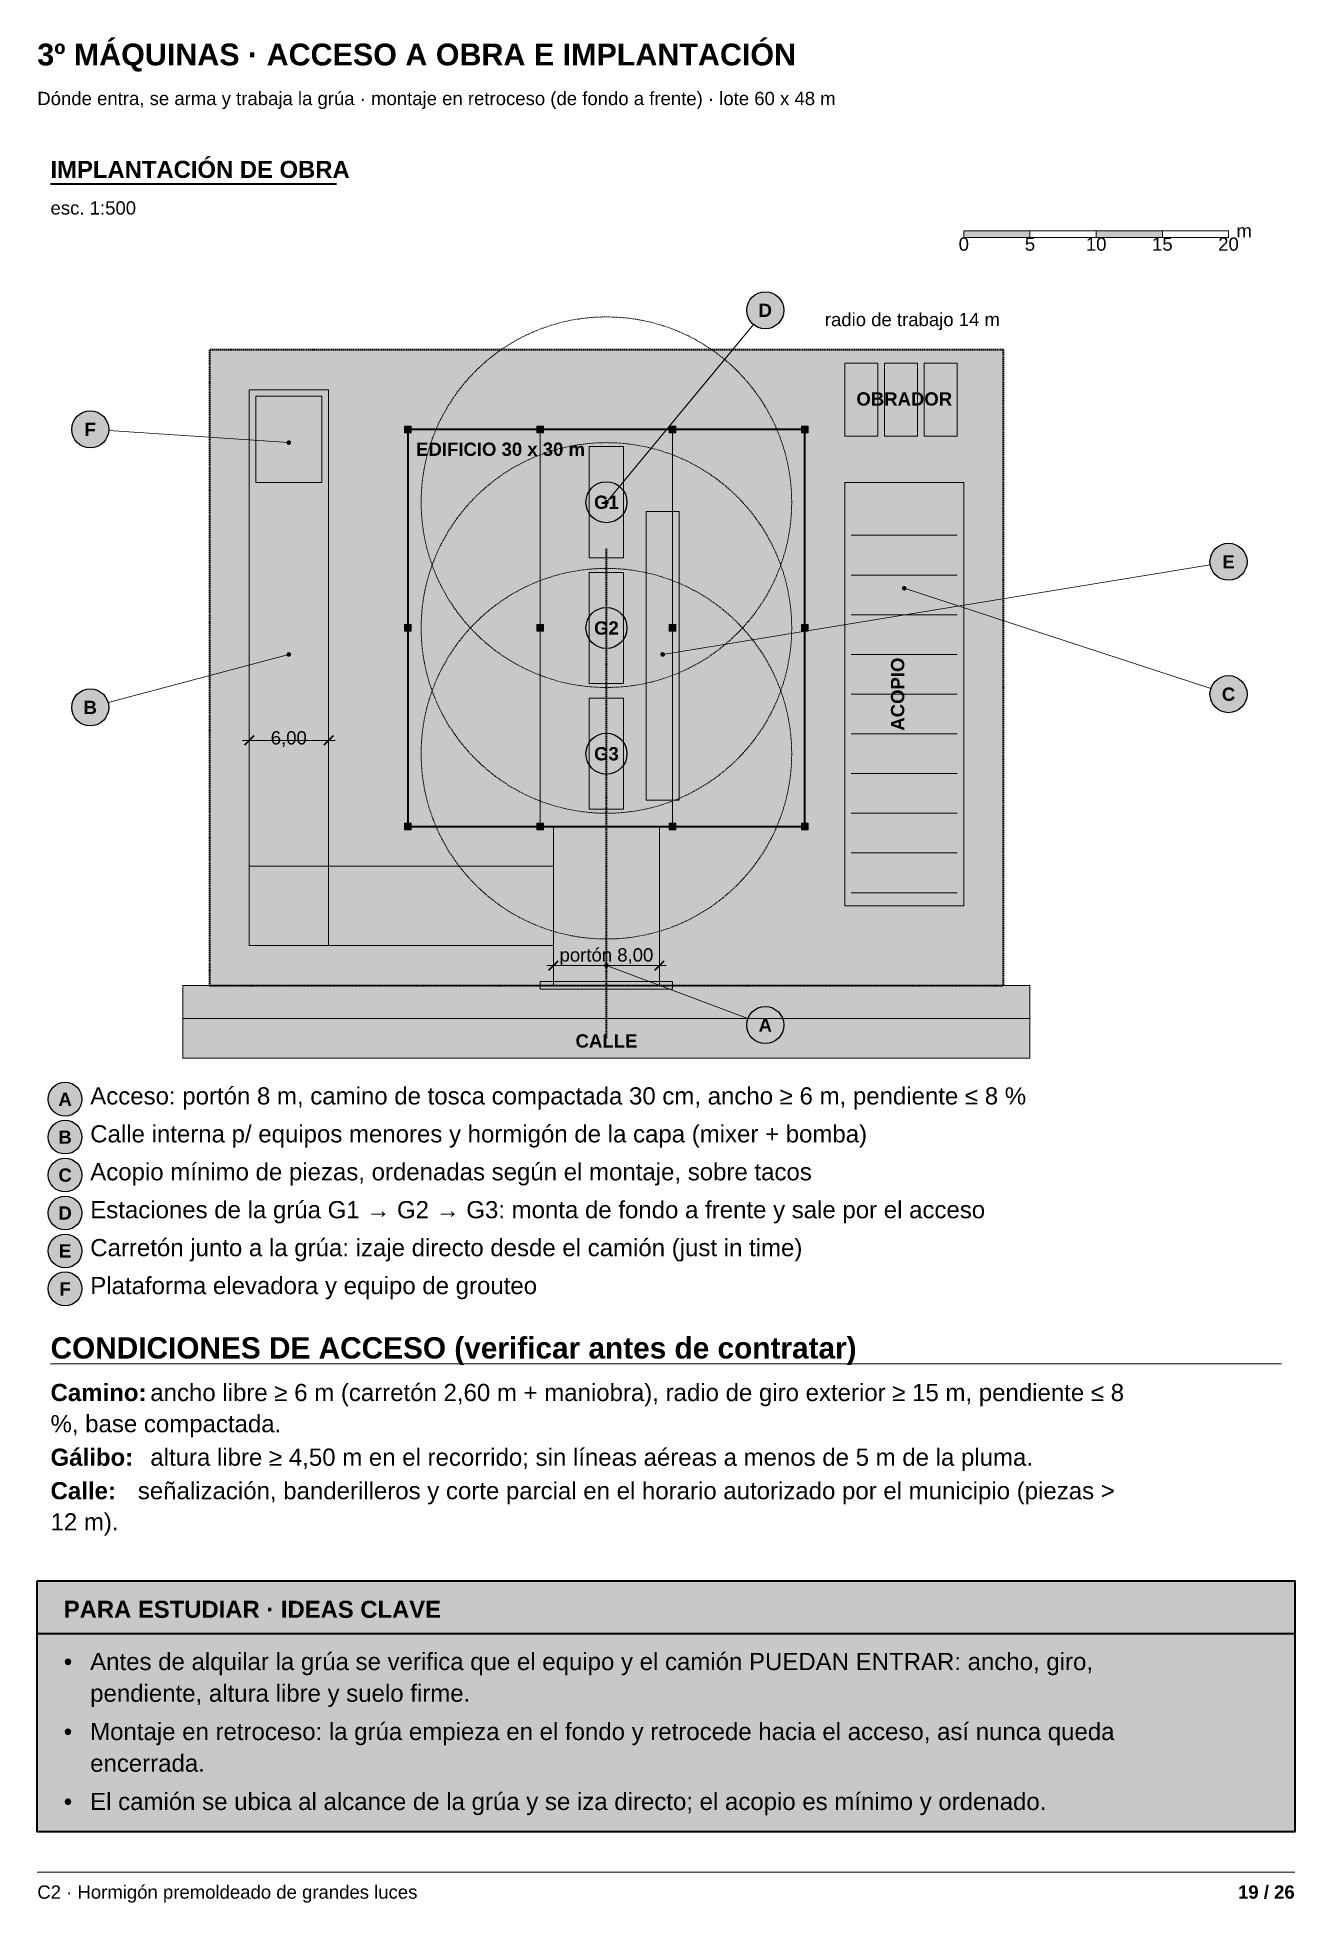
# Model space of a CAD drawing. Header units: millimetres. Extents: x 10 to 200, y 4 to 286.
import ezdxf
from ezdxf.enums import TextEntityAlignment as Align

# ---------------------------------------------------------------- set-up
doc = ezdxf.new("R2010")
doc.units = ezdxf.units.MM
doc.linetypes.add('DASHED', pattern=[1.524, 1.27, -0.254])
for name, color, linetype in [('CONTORNOS', 7, 'Continuous'), ('CONTORNOS-RELLENO', 9, 'Continuous'), ('COTAS', 7, 'Continuous'), ('COTAS-RELLENO', 9, 'Continuous'), ('ESTUDIO', 7, 'Continuous'), ('ESTUDIO-RELLENO', 9, 'Continuous'), ('LINEAS', 7, 'Continuous'), ('MARCO', 7, 'Continuous'), ('REFERENCIAS', 7, 'Continuous'), ('REFERENCIAS-RELLENO', 9, 'Continuous'), ('TEXTOS', 7, 'Continuous')]:
    doc.layers.add(name, color=color, linetype=linetype)
doc.styles.add('ARIAL', font='arial.ttf')
doc.styles.add('ARIAL-NEGRITA', font='arialbd.ttf')

msp = doc.modelspace()

# ---------------------------------------------------------------- hatches: boundary and pattern name
at = {"layer": 'CONTORNOS-RELLENO', "true_color": 0xf7f4ec}
h = msp.add_hatch(color=7, dxfattribs=at)
h.dxf.hatch_style = 1
h.paths.add_polyline_path([(36, 143), (156, 143), (156, 239), (36, 239)])
at = {"layer": 'CONTORNOS-RELLENO', "true_color": 0xaab7b8}
h = msp.add_hatch(color=253, dxfattribs=at)
h.dxf.hatch_style = 1
h.paths.add_polyline_path([(132, 226), (137, 226), (137, 237), (132, 237)])
h = msp.add_hatch(color=253, dxfattribs=at)
h.dxf.hatch_style = 1
h.paths.add_polyline_path([(138, 226), (143, 226), (143, 237), (138, 237)])
h = msp.add_hatch(color=253, dxfattribs=at)
h.dxf.hatch_style = 1
h.paths.add_polyline_path([(144, 226), (149, 226), (149, 237), (144, 237)])
at = {"layer": 'CONTORNOS-RELLENO', "true_color": 0xefe4c8}
h = msp.add_hatch(color=254, dxfattribs=at)
h.dxf.hatch_style = 1
h.paths.add_polyline_path([(42, 149), (54, 149), (54, 233), (42, 233)])
at = {"layer": 'CONTORNOS-RELLENO', "true_color": 0xd6eaf8}
h = msp.add_hatch(color=254, dxfattribs=at)
h.dxf.hatch_style = 1
h.paths.add_polyline_path([(43, 219), (53, 219), (53, 232), (43, 232)])
at = {"layer": 'CONTORNOS-RELLENO', "true_color": 0x555555}
h = msp.add_hatch(color=251, dxfattribs=at)
h.dxf.hatch_style = 1
h.paths.add_polyline_path([(65.5, 226.5), (66.5, 226.5), (66.5, 227.5), (65.5, 227.5)])
h = msp.add_hatch(color=251, dxfattribs=at)
h.dxf.hatch_style = 1
h.paths.add_polyline_path([(85.5, 226.5), (86.5, 226.5), (86.5, 227.5), (85.5, 227.5)])
h = msp.add_hatch(color=251, dxfattribs=at)
h.dxf.hatch_style = 1
h.paths.add_polyline_path([(105.5, 226.5), (106.5, 226.5), (106.5, 227.5), (105.5, 227.5)])
h = msp.add_hatch(color=251, dxfattribs=at)
h.dxf.hatch_style = 1
h.paths.add_polyline_path([(125.5, 226.5), (126.5, 226.5), (126.5, 227.5), (125.5, 227.5)])
at = {"layer": 'CONTORNOS-RELLENO', "true_color": 0xf2c230}
h = msp.add_hatch(color=40, dxfattribs=at)
h.dxf.hatch_style = 1
h.paths.add_polyline_path([(93.4, 207.6), (98.6, 207.6), (98.6, 224.4), (93.4, 224.4)])
at = {"layer": 'CONTORNOS-RELLENO', "true_color": 0xe3dccb}
h = msp.add_hatch(color=254, dxfattribs=at)
h.dxf.hatch_style = 1
h.paths.add_polyline_path([(132, 155), (150, 155), (150, 219), (132, 219)])
at = {"layer": 'CONTORNOS-RELLENO', "true_color": 0xc0392b}
h = msp.add_hatch(color=22, dxfattribs=at)
h.dxf.hatch_style = 1
h.paths.add_polyline_path([(102, 171), (107, 171), (107, 214.6), (102, 214.6)])
at = {"layer": 'CONTORNOS-RELLENO', "true_color": 0xf2c230}
h = msp.add_hatch(color=40, dxfattribs=at)
h.dxf.hatch_style = 1
h.paths.add_polyline_path([(93.4, 188.6), (98.6, 188.6), (98.6, 205.4), (93.4, 205.4)])
at = {"layer": 'CONTORNOS-RELLENO', "true_color": 0x555555}
h = msp.add_hatch(color=251, dxfattribs=at)
h.dxf.hatch_style = 1
h.paths.add_polyline_path([(65.5, 196.5), (66.5, 196.5), (66.5, 197.5), (65.5, 197.5)])
h = msp.add_hatch(color=251, dxfattribs=at)
h.dxf.hatch_style = 1
h.paths.add_polyline_path([(85.5, 196.5), (86.5, 196.5), (86.5, 197.5), (85.5, 197.5)])
h = msp.add_hatch(color=251, dxfattribs=at)
h.dxf.hatch_style = 1
h.paths.add_polyline_path([(105.5, 196.5), (106.5, 196.5), (106.5, 197.5), (105.5, 197.5)])
h = msp.add_hatch(color=251, dxfattribs=at)
h.dxf.hatch_style = 1
h.paths.add_polyline_path([(125.5, 196.5), (126.5, 196.5), (126.5, 197.5), (125.5, 197.5)])
at = {"layer": 'CONTORNOS-RELLENO', "true_color": 0xf2c230}
h = msp.add_hatch(color=40, dxfattribs=at)
h.dxf.hatch_style = 1
h.paths.add_polyline_path([(93.4, 169.6), (98.6, 169.6), (98.6, 186.4), (93.4, 186.4)])
at = {"layer": 'CONTORNOS-RELLENO', "true_color": 0x555555}
h = msp.add_hatch(color=251, dxfattribs=at)
h.dxf.hatch_style = 1
h.paths.add_polyline_path([(65.5, 166.5), (66.5, 166.5), (66.5, 167.5), (65.5, 167.5)])
h = msp.add_hatch(color=251, dxfattribs=at)
h.dxf.hatch_style = 1
h.paths.add_polyline_path([(85.5, 166.5), (86.5, 166.5), (86.5, 167.5), (85.5, 167.5)])
at = {"layer": 'CONTORNOS-RELLENO', "true_color": 0xefe4c8}
h = msp.add_hatch(color=254, dxfattribs=at)
h.dxf.hatch_style = 1
h.paths.add_polyline_path([(88, 143), (104, 143), (104, 167), (88, 167)])
at = {"layer": 'CONTORNOS-RELLENO', "true_color": 0x555555}
h = msp.add_hatch(color=251, dxfattribs=at)
h.dxf.hatch_style = 1
h.paths.add_polyline_path([(105.5, 166.5), (106.5, 166.5), (106.5, 167.5), (105.5, 167.5)])
h = msp.add_hatch(color=251, dxfattribs=at)
h.dxf.hatch_style = 1
h.paths.add_polyline_path([(125.5, 166.5), (126.5, 166.5), (126.5, 167.5), (125.5, 167.5)])
at = {"layer": 'CONTORNOS-RELLENO', "true_color": 0xefe4c8}
h = msp.add_hatch(color=254, dxfattribs=at)
h.dxf.hatch_style = 1
h.paths.add_polyline_path([(42, 149), (88, 149), (88, 161), (42, 161)])
at = {"layer": 'CONTORNOS-RELLENO', "true_color": 0xeeeeee}
h = msp.add_hatch(color=7, dxfattribs=at)
h.dxf.hatch_style = 1
h.paths.add_polyline_path([(32, 138), (160, 138), (160, 143), (32, 143)])
at = {"layer": 'CONTORNOS-RELLENO', "true_color": 0x000000}
h = msp.add_hatch(color=18, dxfattribs=at)
h.dxf.hatch_style = 1
h.paths.add_polyline_path([(86, 142.4), (106, 142.4), (106, 143.6), (86, 143.6)])
at = {"layer": 'CONTORNOS-RELLENO', "true_color": 0xd5d8dc}
h = msp.add_hatch(color=254, dxfattribs=at)
h.dxf.hatch_style = 1
h.paths.add_polyline_path([(32, 132), (160, 132), (160, 138), (32, 138)])
at = {"layer": 'COTAS-RELLENO', "true_color": 0x000000}
h = msp.add_hatch(color=18, dxfattribs=at)
h.dxf.hatch_style = 1
h.paths.add_polyline_path([(150, 257), (160, 257), (160, 256), (150, 256)])
h = msp.add_hatch(color=18, dxfattribs=at)
h.dxf.hatch_style = 1
h.paths.add_polyline_path([(170, 257), (180, 257), (180, 256), (170, 256)])
at = {"layer": 'ESTUDIO-RELLENO', "true_color": 0xfff8dc}
h = msp.add_hatch(color=7, dxfattribs=at)
h.dxf.hatch_style = 1
h.paths.add_polyline_path([(10, 53.0375), (200, 53.0375), (200, 15.1125), (10, 15.1125)])
at = {"layer": 'ESTUDIO-RELLENO', "true_color": 0xf3d77a}
h = msp.add_hatch(color=41, dxfattribs=at)
h.dxf.hatch_style = 1
h.paths.add_polyline_path([(10, 53.0375), (200, 53.0375), (200, 45.0375), (10, 45.0375)])
at = {"layer": 'REFERENCIAS-RELLENO', "true_color": 0xffffff}
h = msp.add_hatch(color=7, dxfattribs=at)
h.dxf.hatch_style = 1
edge = h.paths.add_edge_path()
edge.add_arc((120, 245), 2.8, 0, 360)
h = msp.add_hatch(color=7, dxfattribs=at)
h.dxf.hatch_style = 1
edge = h.paths.add_edge_path()
edge.add_arc((18, 227), 2.8, 0, 360)
at = {"layer": 'REFERENCIAS-RELLENO', "true_color": 0x000000}
h = msp.add_hatch(color=18, dxfattribs=at)
h.dxf.hatch_style = 1
edge = h.paths.add_edge_path()
edge.add_arc((48, 225), 0.35, 0, 360)
at = {"layer": 'REFERENCIAS-RELLENO', "true_color": 0xffffff}
h = msp.add_hatch(color=7, dxfattribs=at)
h.dxf.hatch_style = 1
edge = h.paths.add_edge_path()
edge.add_arc((96, 216), 3.1, 0, 360)
at = {"layer": 'REFERENCIAS-RELLENO', "true_color": 0x000000}
h = msp.add_hatch(color=18, dxfattribs=at)
h.dxf.hatch_style = 1
edge = h.paths.add_edge_path()
edge.add_arc((96, 216), 0.35, 0, 360)
at = {"layer": 'REFERENCIAS-RELLENO', "true_color": 0xffffff}
h = msp.add_hatch(color=7, dxfattribs=at)
h.dxf.hatch_style = 1
edge = h.paths.add_edge_path()
edge.add_arc((190, 207), 2.8, 0, 360)
at = {"layer": 'REFERENCIAS-RELLENO', "true_color": 0x000000}
h = msp.add_hatch(color=18, dxfattribs=at)
h.dxf.hatch_style = 1
edge = h.paths.add_edge_path()
edge.add_arc((141, 203), 0.35, 0, 360)
at = {"layer": 'REFERENCIAS-RELLENO', "true_color": 0xffffff}
h = msp.add_hatch(color=7, dxfattribs=at)
h.dxf.hatch_style = 1
edge = h.paths.add_edge_path()
edge.add_arc((96, 197), 3.1, 0, 360)
at = {"layer": 'REFERENCIAS-RELLENO', "true_color": 0x000000}
h = msp.add_hatch(color=18, dxfattribs=at)
h.dxf.hatch_style = 1
edge = h.paths.add_edge_path()
edge.add_arc((48, 193), 0.35, 0, 360)
h = msp.add_hatch(color=18, dxfattribs=at)
h.dxf.hatch_style = 1
edge = h.paths.add_edge_path()
edge.add_arc((104.5, 193), 0.35, 0, 360)
at = {"layer": 'REFERENCIAS-RELLENO', "true_color": 0xffffff}
h = msp.add_hatch(color=7, dxfattribs=at)
h.dxf.hatch_style = 1
edge = h.paths.add_edge_path()
edge.add_arc((190, 187), 2.8, 0, 360)
h = msp.add_hatch(color=7, dxfattribs=at)
h.dxf.hatch_style = 1
edge = h.paths.add_edge_path()
edge.add_arc((18, 185), 2.8, 0, 360)
h = msp.add_hatch(color=7, dxfattribs=at)
h.dxf.hatch_style = 1
edge = h.paths.add_edge_path()
edge.add_arc((96, 178), 3.1, 0, 360)
at = {"layer": 'REFERENCIAS-RELLENO', "true_color": 0x000000}
h = msp.add_hatch(color=18, dxfattribs=at)
h.dxf.hatch_style = 1
edge = h.paths.add_edge_path()
edge.add_arc((96, 146), 0.35, 0, 360)
at = {"layer": 'REFERENCIAS-RELLENO', "true_color": 0xffffff}
h = msp.add_hatch(color=7, dxfattribs=at)
h.dxf.hatch_style = 1
edge = h.paths.add_edge_path()
edge.add_arc((120, 137), 2.8, 0, 360)
h = msp.add_hatch(color=7, dxfattribs=at)
h.dxf.hatch_style = 1
edge = h.paths.add_edge_path()
edge.add_arc((14.2, 125.8), 2.55, 0, 360)
h = msp.add_hatch(color=7, dxfattribs=at)
h.dxf.hatch_style = 1
edge = h.paths.add_edge_path()
edge.add_arc((14.2, 120.06875), 2.55, 0, 360)
h = msp.add_hatch(color=7, dxfattribs=at)
h.dxf.hatch_style = 1
edge = h.paths.add_edge_path()
edge.add_arc((14.2, 114.3375), 2.55, 0, 360)
h = msp.add_hatch(color=7, dxfattribs=at)
h.dxf.hatch_style = 1
edge = h.paths.add_edge_path()
edge.add_arc((14.2, 108.60625), 2.55, 0, 360)
h = msp.add_hatch(color=7, dxfattribs=at)
h.dxf.hatch_style = 1
edge = h.paths.add_edge_path()
edge.add_arc((14.2, 102.875), 2.55, 0, 360)
h = msp.add_hatch(color=7, dxfattribs=at)
h.dxf.hatch_style = 1
edge = h.paths.add_edge_path()
edge.add_arc((14.2, 97.14375), 2.55, 0, 360)

# ---------------------------------------------------------------- linework, layer by layer
at = {"layer": 'CONTORNOS', "linetype": 'DASHED', "lineweight": 35, "ltscale": 0.15}
msp.add_lwpolyline([(36, 143), (156, 143), (156, 239), (36, 239)], close=True, dxfattribs=at)
at = {"layer": 'CONTORNOS', "lineweight": 13}
for points in [[(132, 226), (137, 226), (137, 237), (132, 237)], [(138, 226), (143, 226), (143, 237), (138, 237)], [(144, 226), (149, 226), (149, 237), (144, 237)], [(42, 149), (54, 149), (54, 233), (42, 233)], [(43, 219), (53, 219), (53, 232), (43, 232)], [(93.4, 207.6), (98.6, 207.6), (98.6, 224.4), (93.4, 224.4)], [(132, 155), (150, 155), (150, 219), (132, 219)], [(102, 171), (107, 171), (107, 214.6), (102, 214.6)], [(93.4, 188.6), (98.6, 188.6), (98.6, 205.4), (93.4, 205.4)], [(93.4, 169.6), (98.6, 169.6), (98.6, 186.4), (93.4, 186.4)], [(88, 143), (104, 143), (104, 167), (88, 167)], [(42, 149), (88, 149), (88, 161), (42, 161)]]:
    msp.add_lwpolyline(points, close=True, dxfattribs=at)
at = {"layer": 'CONTORNOS', "lineweight": 9}
for points in [[(65.5, 226.5), (66.5, 226.5), (66.5, 227.5), (65.5, 227.5)], [(85.5, 226.5), (86.5, 226.5), (86.5, 227.5), (85.5, 227.5)], [(105.5, 226.5), (106.5, 226.5), (106.5, 227.5), (105.5, 227.5)], [(125.5, 226.5), (126.5, 226.5), (126.5, 227.5), (125.5, 227.5)], [(65.5, 196.5), (66.5, 196.5), (66.5, 197.5), (65.5, 197.5)], [(85.5, 196.5), (86.5, 196.5), (86.5, 197.5), (85.5, 197.5)], [(105.5, 196.5), (106.5, 196.5), (106.5, 197.5), (105.5, 197.5)], [(125.5, 196.5), (126.5, 196.5), (126.5, 197.5), (125.5, 197.5)], [(65.5, 166.5), (66.5, 166.5), (66.5, 167.5), (65.5, 167.5)], [(85.5, 166.5), (86.5, 166.5), (86.5, 167.5), (85.5, 167.5)], [(105.5, 166.5), (106.5, 166.5), (106.5, 167.5), (105.5, 167.5)], [(125.5, 166.5), (126.5, 166.5), (126.5, 167.5), (125.5, 167.5)], [(32, 138), (160, 138), (160, 143), (32, 143)], [(86, 142.4), (106, 142.4), (106, 143.6), (86, 143.6)], [(32, 132), (160, 132), (160, 138), (32, 138)]]:
    msp.add_lwpolyline(points, close=True, dxfattribs=at)
at = {"layer": 'CONTORNOS', "lineweight": 35}
msp.add_lwpolyline([(66, 167), (126, 167), (126, 227), (66, 227)], close=True, dxfattribs=at)
at = {"layer": 'COTAS', "lineweight": 13}
for points in [[(150, 257), (160, 257), (160, 256), (150, 256)], [(160, 257), (170, 257), (170, 256), (160, 256)], [(170, 257), (180, 257), (180, 256), (170, 256)], [(180, 257), (190, 257), (190, 256), (180, 256)]]:
    msp.add_lwpolyline(points, close=True, dxfattribs=at)
at = {"layer": 'COTAS', "lineweight": 35}
for points in [[(42.7, 180.7), (41.3, 179.3)], [(54.7, 180.7), (53.3, 179.3)], [(87.3, 145.3), (88.7, 146.7)], [(103.3, 145.3), (104.7, 146.7)]]:
    msp.add_lwpolyline(points, dxfattribs=at)
at = {"layer": 'COTAS', "lineweight": 9}
for points in [[(42, 182.4), (42, 179)], [(54, 182.4), (54, 179)], [(88, 143.6), (88, 147)], [(104, 143.6), (104, 147)]]:
    msp.add_lwpolyline(points, dxfattribs=at)
at = {"layer": 'COTAS', "lineweight": 13}
for points in [[(55, 180), (41, 180)], [(87, 146), (105, 146)]]:
    msp.add_lwpolyline(points, dxfattribs=at)
at = {"layer": 'ESTUDIO', "color": 42, "lineweight": 35, "true_color": 0xc9a227}
for points in [[(10, 53.0375), (200, 53.0375), (200, 15.1125), (10, 15.1125)], [(10, 53.0375), (200, 53.0375), (200, 45.0375), (10, 45.0375)]]:
    msp.add_lwpolyline(points, close=True, dxfattribs=at)
at = {"layer": 'LINEAS', "lineweight": 35}
msp.add_lwpolyline([(12, 264.1), (55.2, 264.1)], dxfattribs=at)
at = {"layer": 'LINEAS', "color": 252, "lineweight": 13, "true_color": 0x888888}
for points in [[(66, 167), (66, 227)], [(86, 167), (86, 227)], [(106, 167), (106, 227)], [(126, 167), (126, 227)]]:
    msp.add_lwpolyline(points, dxfattribs=at)
at = {"layer": 'LINEAS', "color": 146, "linetype": 'DASHED', "lineweight": 35, "ltscale": 0.15, "true_color": 0x1f618d}
msp.add_lwpolyline([(96, 135), (96, 161), (96, 209)], dxfattribs=at)
at = {"layer": 'LINEAS', "lineweight": 9}
for points in [[(133, 211), (149, 211)], [(133, 205), (149, 205)], [(133, 199), (149, 199)], [(133, 193), (149, 193)], [(133, 187), (149, 187)], [(133, 181), (149, 181)], [(133, 175), (149, 175)], [(133, 169), (149, 169)], [(133, 163), (149, 163)], [(133, 157), (149, 157)]]:
    msp.add_lwpolyline(points, dxfattribs=at)
at = {"layer": 'LINEAS', "lineweight": 18}
msp.add_lwpolyline([(12, 85.8125), (198, 85.8125)], dxfattribs=at)
at = {"layer": 'LINEAS', "color": 22, "linetype": 'DASHED', "lineweight": 18, "ltscale": 0.15, "true_color": 0xc0392b}
for centre in [(96, 216), (96, 197), (96, 178)]:
    msp.add_circle(centre, 28, dxfattribs=at)
at = {"layer": 'MARCO', "color": 253, "lineweight": 13, "true_color": 0x999999}
msp.add_lwpolyline([(10, 9), (200, 9)], dxfattribs=at)
at = {"layer": 'REFERENCIAS', "lineweight": 13}
for points in [[(96, 216), (118.21481, 242.8429)], [(48, 225), (20.7938, 226.81375)], [(104.5, 193), (187.2368, 206.54755)], [(141, 203), (187.3383, 187.86912)], [(48, 193), (20.70546, 185.72146)], [(96, 146), (117.37828, 137.98315)]]:
    msp.add_lwpolyline(points, dxfattribs=at)
at = {"layer": 'REFERENCIAS', "lineweight": 25}
for centre, radius in [((120, 245), 2.8), ((18, 227), 2.8), ((96, 216), 3.1), ((190, 207), 2.8), ((96, 197), 3.1), ((190, 187), 2.8), ((18, 185), 2.8), ((96, 178), 3.1), ((120, 137), 2.8), ((14.2, 125.8), 2.55), ((14.2, 120.06875), 2.55), ((14.2, 114.3375), 2.55), ((14.2, 108.60625), 2.55), ((14.2, 102.875), 2.55), ((14.2, 97.14375), 2.55)]:
    msp.add_circle(centre, radius, dxfattribs=at)

# ---------------------------------------------------------------- texts
at = {"layer": 'COTAS', "style": 'ARIAL'}
msp.add_text('m', height=2.0048, dxfattribs=at).set_placement((191.2, 256))
for s, p in [('0', (150, 254)), ('5', (160, 254)), ('10', (170, 254)), ('15', (180, 254)), ('20', (190, 254)), ('6,00', (48, 179.4)), ('portón 8,00', (96, 146.6))]:
    msp.add_text(s, height=2.0048, dxfattribs=at).set_placement(p, align=Align.CENTER)
at = {"layer": 'ESTUDIO'}
for s, height, style, p in [('PARA ESTUDIAR · IDEAS CLAVE', 2.5776, 'ARIAL-NEGRITA', (14, 47.4375)), ('Antes de alquilar la grúa se verifica que el equipo y el camión PUEDAN ENTRAR: ancho, giro,', 2.5955, 'ARIAL', (17.9875, 39.5375)), ('•', 2.5955, 'ARIAL', (14, 39.5375)), ('pendiente, altura libre y suelo firme.', 2.5955, 'ARIAL', (17.9875, 34.7525)), ('Montaje en retroceso: la grúa empieza en el fondo y retrocede hacia el acceso, así nunca queda', 2.5955, 'ARIAL', (17.9875, 28.9675)), ('•', 2.5955, 'ARIAL', (14, 28.9675)), ('encerrada.', 2.5955, 'ARIAL', (17.9875, 24.1825)), ('•', 2.5955, 'ARIAL', (14, 18.3975)), ('El camión se ubica al alcance de la grúa y se iza directo; el acopio es mínimo y ordenado.', 2.5955, 'ARIAL', (17.9875, 18.3975))]:
    msp.add_text(s, height=height, dxfattribs=dict(at, style=style)).set_placement(p)
at = {"layer": 'MARCO', "color": 251, "true_color": 0x666666, "style": 'ARIAL'}
msp.add_text('C2 · Hormigón premoldeado de grandes luces', height=2.0048, dxfattribs=at).set_placement((10, 5))
at = {"layer": 'MARCO', "color": 250, "true_color": 0x444444, "style": 'ARIAL-NEGRITA'}
msp.add_text('19 / 26', height=2.0048, dxfattribs=at).set_placement((200, 5), align=Align.RIGHT)
at = {"layer": 'REFERENCIAS', "style": 'ARIAL-NEGRITA'}
for s, p in [('D', (120, 243.992)), ('F', (18, 225.992)), ('G1', (96, 214.992)), ('E', (190, 205.992)), ('G2', (96, 195.992)), ('C', (190, 185.992)), ('B', (18, 183.992)), ('G3', (96, 176.992)), ('A', (120, 135.992)), ('A', (14.2, 124.792)), ('B', (14.2, 119.06075)), ('C', (14.2, 113.3295)), ('D', (14.2, 107.59825)), ('E', (14.2, 101.867)), ('F', (14.2, 96.13575))]:
    msp.add_text(s, height=2.0048, dxfattribs=at).set_placement(p, align=Align.CENTER)
at = {"layer": 'TEXTOS'}
for s, height, style, p in [('3º MÁQUINAS · ACCESO A OBRA E IMPLANTACIÓN', 3.2936, 'ARIAL-NEGRITA', (10, 282)), ('IMPLANTACIÓN DE OBRA', 2.5776, 'ARIAL-NEGRITA', (12, 265)), ('Acceso: portón 8 m, camino de tosca compactada 30 cm, ancho ≥ 6 m, pendiente ≤ 8 %', 2.5955, 'ARIAL', (18, 125)), ('Calle interna p/ equipos menores y hormigón de la capa (mixer + bomba)', 2.5955, 'ARIAL', (18, 119.26875)), ('Acopio mínimo de piezas, ordenadas según el montaje, sobre tacos', 2.5955, 'ARIAL', (18, 113.5375)), ('Estaciones de la grúa G1 → G2 → G3: monta de fondo a frente y sale por el acceso', 2.5955, 'ARIAL', (18, 107.80625)), ('Carretón junto a la grúa: izaje directo desde el camión (just in time)', 2.5955, 'ARIAL', (18, 102.075)), ('Plataforma elevadora y equipo de grouteo', 2.5955, 'ARIAL', (18, 96.34375)), ('CONDICIONES DE ACCESO (verificar antes de contratar)', 3.222, 'ARIAL-NEGRITA', (12, 86.6125)), ('Camino:', 2.5955, 'ARIAL-NEGRITA', (12, 80.1875)), ('ancho libre ≥ 6 m (carretón 2,60 m + maniobra), radio de giro exterior ≥ 15 m, pendiente ≤ 8', 2.5955, 'ARIAL', (27.08, 80.1875)), ('%, base compactada.', 2.5955, 'ARIAL', (12, 75.475)), ('Gálibo:', 2.5955, 'ARIAL-NEGRITA', (12, 70.4125)), ('altura libre ≥ 4,50 m en el recorrido; sin líneas aéreas a menos de 5 m de la pluma.', 2.5955, 'ARIAL', (27.08, 70.4125)), ('Calle:', 2.5955, 'ARIAL-NEGRITA', (12, 65.35)), ('señalización, banderilleros y corte parcial en el horario autorizado por el municipio (piezas >', 2.5955, 'ARIAL', (25.195, 65.35)), ('12 m).', 2.5955, 'ARIAL', (12, 60.6375))]:
    msp.add_text(s, height=height, dxfattribs=dict(at, style=style)).set_placement(p)
at = {"layer": 'TEXTOS', "color": 250, "true_color": 0x333333, "style": 'ARIAL'}
msp.add_text('Dónde entra, se arma y trabaja la grúa · montaje en retroceso (de fondo a frente) · lote 60 x 48 m', height=2.0048, dxfattribs=at).set_placement((10, 276))
at = {"layer": 'TEXTOS', "color": 250, "true_color": 0x222222, "style": 'ARIAL'}
msp.add_text('esc. 1:500', height=2.0048, dxfattribs=at).set_placement((12, 259.46))
at = {"layer": 'TEXTOS', "color": 22, "true_color": 0xc0392b, "style": 'ARIAL'}
msp.add_text('radio de trabajo 14 m', height=2.0048, dxfattribs=at).set_placement((129, 242.6))
at = {"layer": 'TEXTOS', "style": 'ARIAL-NEGRITA'}
for s, p in [('OBRADOR', (141, 230.6)), ('EDIFICIO 30 x 30 m', (80, 223)), ('CALLE', (96, 133.6))]:
    msp.add_text(s, height=2.0048, dxfattribs=at).set_placement(p, align=Align.CENTER)
msp.add_text('ACOPIO', height=2.0048, rotation=90, dxfattribs=at).set_placement((141, 187), align=Align.CENTER)

doc.saveas('drawing.dxf')
